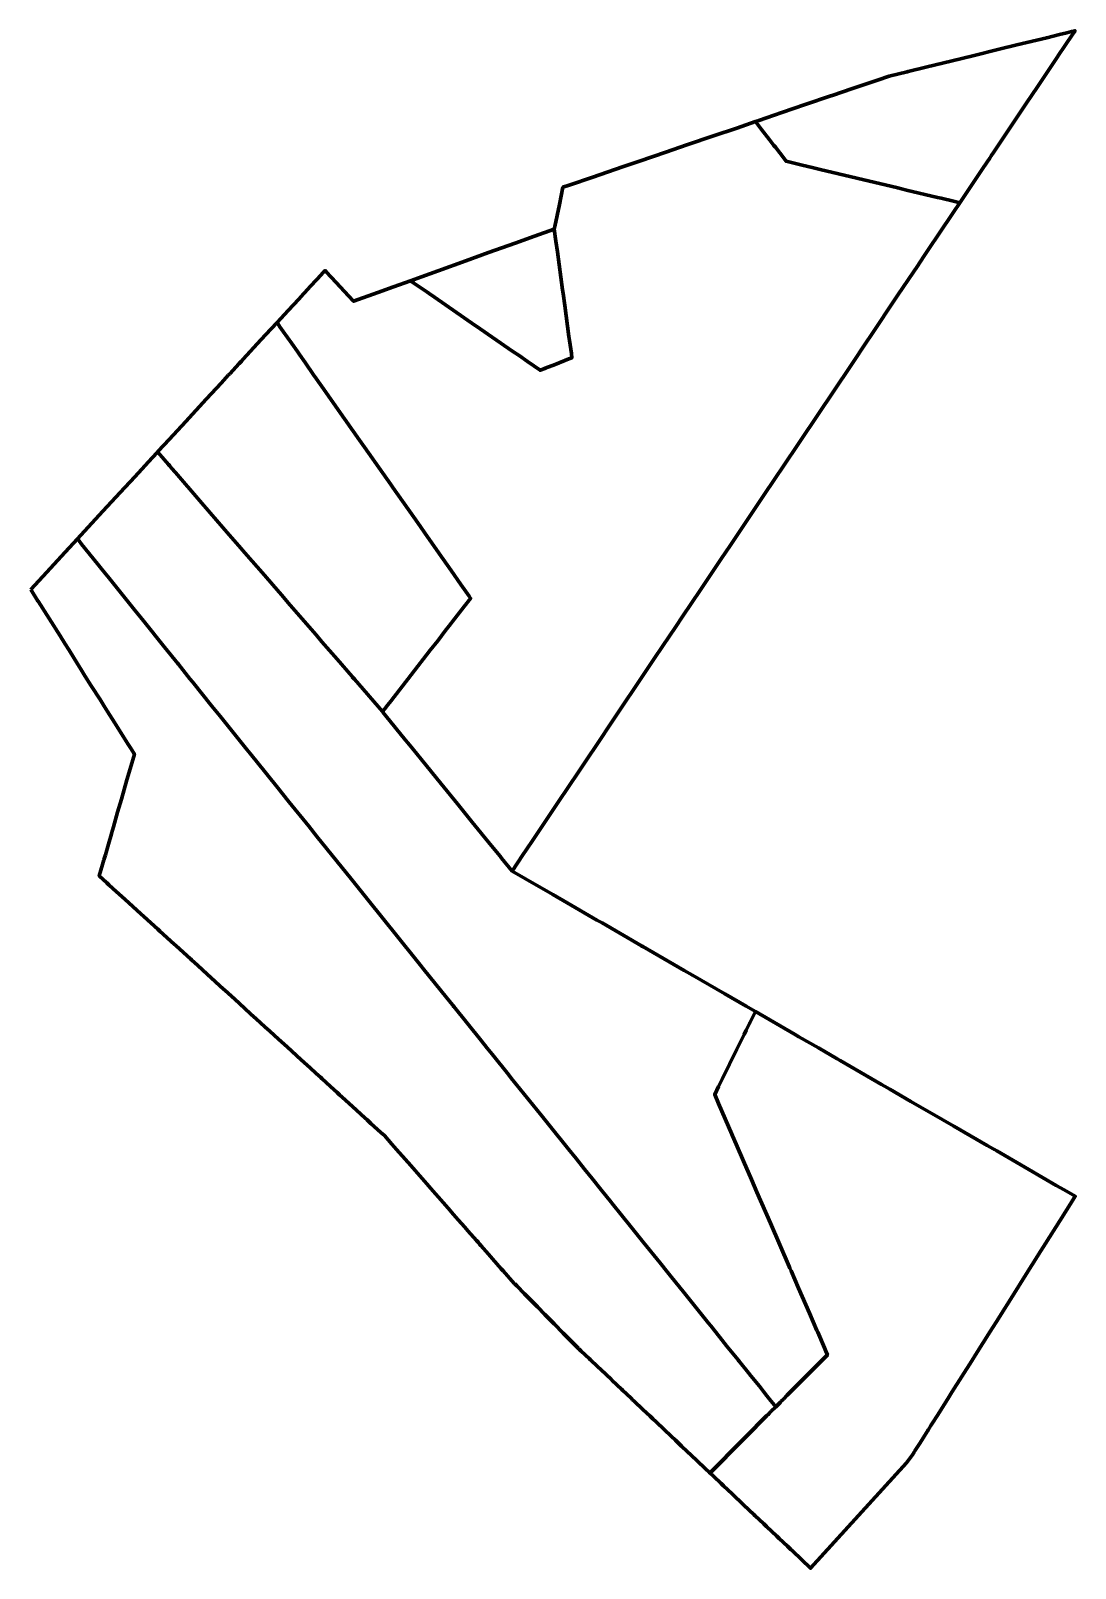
# Model space of a CAD drawing. Header units: metres. Extents: x 807580 to 807728, y 9157266 to 9157483.
import ezdxf

# ---------------------------------------------------------------- set-up
doc = ezdxf.new("R2010")
doc.units = ezdxf.units.M
doc.header["$MEASUREMENT"] = 0
doc.layers.add('2860-21094', color=1, linetype='Continuous')

msp = doc.modelspace()

# ---------------------------------------------------------------- linework, layer by layer
at = {"layer": '2860-21094', "color": 131, "lineweight": 70, "true_color": 0xbbffff}
msp.add_lwpolyline([(807682.6, 9157469.8), (807682.75, 9157469.61), (807683.46, 9157468.7), (807684.64, 9157467.17), (807685.2, 9157466.44), (807685.41, 9157466.17), (807686.02, 9157465.38), (807686.93, 9157464.21), (807689.21, 9157463.67), (807690.58, 9157463.34), (807691.17, 9157463.2), (807691.73, 9157463.06), (807696.92, 9157461.82), (807702.69, 9157460.44), (807703.21, 9157460.32), (807703.93, 9157460.15), (807708.3, 9157459.1), (807708.82, 9157458.98), (807710.53, 9157458.57), (807711.44, 9157458.35), (807714.75, 9157463.28), (807715.65, 9157464.63), (807715.86, 9157464.95), (807716.27, 9157465.56), (807720.81, 9157472.33), (807722.41, 9157474.71), (807724.85, 9157478.36), (807725.76, 9157479.71), (807725.89, 9157479.9), (807726.37, 9157480.62), (807727.34, 9157482.07), (807727.7, 9157482.61), (807727.2, 9157482.49), (807726.56, 9157482.33), (807725.51, 9157482.07), (807723.7, 9157481.63), (807719.5, 9157480.6), (807716.97, 9157479.99), (807713.28, 9157479.08), (807710.38, 9157478.37), (807706.65, 9157477.46), (807704.13, 9157476.85), (807704, 9157476.82), (807701.47, 9157476.2), (807699.8, 9157475.63), (807696.31, 9157474.46), (807693.44, 9157473.49), (807693.24, 9157473.42), (807689.62, 9157472.19), (807686.33, 9157471.07), (807683.07, 9157469.96)], close=True, dxfattribs=at)
at = {"layer": '2860-21094', "color": 3, "lineweight": 70, "true_color": 0x00ff00}
msp.add_lwpolyline([(807615.09, 9157441.46), (807615.51, 9157440.87), (807615.97, 9157440.22), (807617.18, 9157438.5), (807617.96, 9157437.38), (807618.26, 9157436.95), (807619.05, 9157435.83), (807620.26, 9157434.1), (807620.63, 9157433.58), (807622, 9157431.62), (807623.74, 9157429.15), (807626.74, 9157424.87), (807627.44, 9157423.88), (807630.01, 9157420.22), (807631.14, 9157418.61), (807631.44, 9157418.18), (807634.38, 9157414), (807634.94, 9157413.2), (807636.33, 9157411.22), (807638.54, 9157408.07), (807639.66, 9157406.48), (807641.02, 9157404.54), (807642.19, 9157402.88), (807642.41, 9157402.56), (807641.52, 9157401.42), (807640.19, 9157399.71), (807639.39, 9157398.69), (807638.83, 9157397.97), (807637.76, 9157396.59), (807636.71, 9157395.25), (807634.02, 9157391.79), (807631.13, 9157388.08), (807630.71, 9157387.54), (807630.25, 9157386.95), (807629.97, 9157386.59), (807630.03, 9157386.53), (807630.4, 9157386.06), (807633.23, 9157382.59), (807633.56, 9157382.18), (807634.21, 9157381.39), (807635.43, 9157379.88), (807638.25, 9157376.42), (807640.54, 9157373.59), (807642.65, 9157371), (807645.36, 9157367.67), (807646.56, 9157366.2), (807646.78, 9157365.92), (807648.25, 9157364.11), (807649.78, 9157366.39), (807650.27, 9157367.13), (807651.18, 9157368.48), (807654.76, 9157373.82), (807657.66, 9157378.14), (807657.75, 9157378.28), (807661.28, 9157383.54), (807661.36, 9157383.65), (807661.93, 9157384.5), (807667.71, 9157393.13), (807668.28, 9157393.99), (807669.55, 9157395.87), (807671.32, 9157398.52), (807672.31, 9157400), (807674.85, 9157403.78), (807677.86, 9157408.27), (807678.36, 9157409.01), (807679.07, 9157410.08), (807683.99, 9157417.41), (807685.16, 9157419.15), (807688.42, 9157424.03), (807688.61, 9157424.3), (807688.89, 9157424.72), (807693.79, 9157432.02), (807695.9, 9157435.17), (807698.52, 9157439.09), (807698.65, 9157439.28), (807698.74, 9157439.41), (807702.66, 9157445.26), (807704.95, 9157448.67), (807705.35, 9157449.27), (807706.42, 9157450.87), (807709.2, 9157455.02), (807709.8, 9157455.9), (807710.55, 9157457.02), (807711.44, 9157458.35), (807710.53, 9157458.57), (807708.82, 9157458.98), (807708.3, 9157459.1), (807703.93, 9157460.15), (807703.21, 9157460.32), (807702.69, 9157460.44), (807696.92, 9157461.82), (807691.73, 9157463.06), (807691.17, 9157463.2), (807690.58, 9157463.34), (807689.21, 9157463.67), (807686.93, 9157464.21), (807686.02, 9157465.38), (807685.41, 9157466.17), (807685.2, 9157466.44), (807684.64, 9157467.17), (807683.46, 9157468.7), (807682.75, 9157469.61), (807682.6, 9157469.8), (807679.95, 9157468.89), (807676.68, 9157467.78), (807672.94, 9157466.5), (807669.95, 9157465.48), (807666.24, 9157464.22), (807663.86, 9157463.4), (807659.65, 9157461.97), (807656.33, 9157460.84), (807655.44, 9157460.54), (807654.94, 9157458.13), (807654.28, 9157455.01), (807654.21, 9157454.64), (807654.44, 9157452.96), (807654.65, 9157451.42), (807655.38, 9157446.09), (807655.46, 9157445.54), (807655.69, 9157443.87), (807656.29, 9157439.48), (807656.33, 9157439.21), (807656.37, 9157438.91), (807656.62, 9157437.08), (807656.7, 9157436.49), (807656.29, 9157436.33), (807654.32, 9157435.56), (807652.91, 9157435.01), (807652.9, 9157435), (807652.22, 9157434.73), (807650.42, 9157435.98), (807649.24, 9157436.8), (807648.37, 9157437.39), (807643.14, 9157441), (807643.14, 9157441.01), (807643.07, 9157441.06), (807637.33, 9157445.02), (807636.54, 9157445.56), (807636.23, 9157445.78), (807634.41, 9157447.03), (807633.94, 9157447.36), (807631.54, 9157446.5), (807629.32, 9157445.7), (807625.9, 9157444.47), (807625.18, 9157445.24), (807623.44, 9157447.09), (807622.03, 9157448.6), (807621.85, 9157448.79), (807621.61, 9157448.52), (807620.79, 9157447.64), (807619.69, 9157446.44), (807619.53, 9157446.27), (807618.82, 9157445.51), (807618.15, 9157444.78), (807616.67, 9157443.18), (807616.67, 9157443.17)], close=True, dxfattribs=at)
at = {"layer": '2860-21094', "color": 254, "lineweight": 70, "true_color": 0xcccccc}
for points in [[(807633.94, 9157447.36), (807634.41, 9157447.03), (807636.23, 9157445.78), (807636.54, 9157445.56), (807637.33, 9157445.02), (807643.07, 9157441.06), (807643.14, 9157441.01), (807643.14, 9157441), (807648.37, 9157437.39), (807649.24, 9157436.8), (807650.42, 9157435.98), (807652.22, 9157434.73), (807652.9, 9157435), (807652.91, 9157435.01), (807654.32, 9157435.56), (807656.29, 9157436.33), (807656.7, 9157436.49), (807656.62, 9157437.08), (807656.37, 9157438.91), (807656.33, 9157439.21), (807656.29, 9157439.48), (807655.69, 9157443.87), (807655.46, 9157445.54), (807655.38, 9157446.09), (807654.65, 9157451.42), (807654.44, 9157452.96), (807654.21, 9157454.64), (807651.42, 9157453.64), (807648.69, 9157452.66), (807644.95, 9157451.32), (807641.74, 9157450.17), (807637.81, 9157448.75), (807635.49, 9157447.92)], [(807676.18, 9157279.23), (807676.66, 9157278.78), (807677.76, 9157277.73), (807678.09, 9157277.43), (807679.31, 9157276.27), (807680.93, 9157274.74), (807682.42, 9157273.32), (807682.5, 9157273.25), (807683.77, 9157272.05), (807684.12, 9157271.72), (807684.18, 9157271.66), (807685.62, 9157270.3), (807685.96, 9157269.98), (807687.11, 9157268.89), (807687.59, 9157268.44), (807687.81, 9157268.23), (807690.38, 9157265.79), (807690.38, 9157265.79), (807703.91, 9157280.68), (807704.74, 9157281.81), (807705, 9157282.16), (807705.1, 9157282.33), (807705.83, 9157283.48), (807706.45, 9157284.47), (807706.92, 9157285.21), (807706.95, 9157285.27), (807707.36, 9157285.92), (807707.65, 9157286.37), (807708.22, 9157287.27), (807709.74, 9157289.7), (807710.32, 9157290.62), (807713.11, 9157295.04), (807713.63, 9157295.87), (807715.7, 9157299.16), (807716.55, 9157300.5), (807719.32, 9157304.9), (807720.33, 9157306.51), (807722.87, 9157310.54), (807723.53, 9157311.59), (807725.55, 9157314.79), (807727.05, 9157317.17), (807727.73, 9157318.25), (807726.17, 9157319.15), (807725.05, 9157319.79), (807721.19, 9157322.02), (807716.64, 9157324.65), (807716.32, 9157324.83), (807716.14, 9157324.94), (807715.31, 9157325.41), (807710.59, 9157328.14), (807709.04, 9157329.03), (807704.54, 9157331.63), (807701.58, 9157333.34), (807700.83, 9157333.77), (807700.4, 9157334.02), (807694.55, 9157337.4), (807694.11, 9157337.65), (807691.49, 9157339.16), (807688.74, 9157340.75), (807688.09, 9157341.12), (807682.59, 9157344.3), (807681.81, 9157342.7), (807681.77, 9157342.62), (807681.3, 9157341.65), (807681, 9157341.05), (807679.99, 9157338.98), (807677.91, 9157334.74), (807677.4, 9157333.71), (807676.85, 9157332.58), (807677.39, 9157331.34), (807679.27, 9157327.01), (807679.36, 9157326.79), (807679.87, 9157325.61), (807680.91, 9157323.22), (807682.03, 9157320.63), (807682.81, 9157318.84), (807684.71, 9157314.45), (807687.36, 9157308.34), (807687.46, 9157308.1), (807687.62, 9157307.74), (807688.68, 9157305.3), (807690.21, 9157301.77), (807691.28, 9157299.31), (807691.38, 9157299.08), (807692.32, 9157296.89), (807692.54, 9157296.4), (807692.75, 9157295.9), (807691.58, 9157294.72), (807690.55, 9157293.69), (807690.03, 9157293.16), (807690, 9157293.13), (807689.84, 9157292.96), (807689.58, 9157292.7), (807688.69, 9157291.81), (807688.01, 9157291.13), (807687.59, 9157290.71), (807687.07, 9157290.19), (807686.54, 9157289.66), (807686.18, 9157289.29), (807686.12, 9157289.23), (807685.46, 9157288.57), (807684.78, 9157287.88), (807684.43, 9157287.54), (807684.39, 9157287.49), (807684.18, 9157287.28), (807681.25, 9157284.34), (807679.73, 9157282.81), (807677.19, 9157280.25), (807676.38, 9157279.44)]]:
    msp.add_lwpolyline(points, close=True, dxfattribs=at)
at = {"layer": '2860-21094', "color": 1, "lineweight": 70, "true_color": 0xff0000}
msp.add_lwpolyline([(807598.24, 9157423.2), (807598.26, 9157423.18), (807599.15, 9157422.16), (807599.76, 9157421.44), (807599.91, 9157421.28), (807600.21, 9157420.93), (807600.75, 9157420.3), (807604.22, 9157416.31), (807605.65, 9157414.65), (807608.36, 9157411.53), (807609.38, 9157410.35), (807610.87, 9157408.63), (807612.98, 9157406.19), (807615.71, 9157403.04), (807616.96, 9157401.6), (807620.61, 9157397.4), (807621.43, 9157396.44), (807623.57, 9157393.98), (807625.69, 9157391.54), (807625.71, 9157391.51), (807626.03, 9157391.15), (807629.97, 9157386.59), (807630.25, 9157386.95), (807630.71, 9157387.54), (807631.13, 9157388.08), (807634.02, 9157391.79), (807636.71, 9157395.25), (807637.76, 9157396.59), (807638.83, 9157397.97), (807639.39, 9157398.69), (807640.19, 9157399.71), (807641.52, 9157401.42), (807642.41, 9157402.56), (807642.19, 9157402.88), (807641.02, 9157404.54), (807639.66, 9157406.48), (807638.54, 9157408.07), (807636.33, 9157411.22), (807634.94, 9157413.2), (807634.38, 9157414), (807631.44, 9157418.18), (807631.14, 9157418.61), (807630.01, 9157420.22), (807627.44, 9157423.88), (807626.74, 9157424.87), (807623.74, 9157429.15), (807622, 9157431.62), (807620.63, 9157433.58), (807620.26, 9157434.1), (807619.05, 9157435.83), (807618.26, 9157436.95), (807617.96, 9157437.38), (807617.18, 9157438.5), (807615.97, 9157440.22), (807615.51, 9157440.87), (807615.09, 9157441.46), (807614.26, 9157440.56), (807612.82, 9157439), (807610.32, 9157436.29), (807610.08, 9157436.03), (807609.99, 9157435.94), (807609.76, 9157435.69), (807608.42, 9157434.24), (807608.22, 9157434.02), (807607.26, 9157432.98), (807605.11, 9157430.65), (807602.21, 9157427.51), (807599.87, 9157424.98), (807598.33, 9157423.31)], close=True, dxfattribs=at)
at = {"layer": '2860-21094', "color": 6, "lineweight": 70, "true_color": 0xff00ff}
msp.add_lwpolyline([(807586.93, 9157410.95), (807587.16, 9157410.66), (807587.52, 9157410.22), (807589.14, 9157408.21), (807590.95, 9157405.96), (807591.2, 9157405.65), (807594.98, 9157400.95), (807596.24, 9157399.39), (807599.22, 9157395.69), (807601.08, 9157393.37), (807601.13, 9157393.32), (807602.8, 9157391.24), (807603.15, 9157390.81), (807605.91, 9157387.38), (807607.08, 9157385.93), (807610.85, 9157381.24), (807611.29, 9157380.7), (807613.45, 9157378.01), (807615.38, 9157375.62), (807615.73, 9157375.18), (807616.81, 9157373.84), (807619.56, 9157370.43), (807620.71, 9157368.99), (807623.53, 9157365.49), (807625.53, 9157363.01), (807627.62, 9157360.41), (807630.32, 9157357.07), (807631.68, 9157355.38), (807635.28, 9157350.9), (807635.8, 9157350.25), (807639.01, 9157346.27), (807639.83, 9157345.25), (807639.91, 9157345.16), (807640.04, 9157344.99), (807643.89, 9157340.21), (807644.75, 9157339.14), (807645.44, 9157338.28), (807647.74, 9157335.42), (807648.14, 9157334.92), (807652.39, 9157329.65), (807653.54, 9157328.22), (807656.21, 9157324.9), (807657.29, 9157323.56), (807658.49, 9157322.07), (807659.56, 9157320.75), (807660.82, 9157319.17), (807662.22, 9157317.43), (807662.4, 9157317.21), (807663.75, 9157315.54), (807664.93, 9157314.08), (807666.82, 9157311.73), (807669.09, 9157308.9), (807670.18, 9157307.55), (807670.76, 9157306.83), (807672.39, 9157304.81), (807675.21, 9157301.31), (807675.96, 9157300.37), (807676.29, 9157299.97), (807677.52, 9157298.44), (807678.2, 9157297.6), (807678.53, 9157297.18), (807680.1, 9157295.23), (807680.22, 9157295.08), (807680.26, 9157295.04), (807681.63, 9157293.33), (807681.95, 9157292.94), (807683.15, 9157291.45), (807683.73, 9157290.72), (807683.73, 9157290.72), (807684.21, 9157290.13), (807684.6, 9157289.64), (807685.24, 9157288.84), (807685.46, 9157288.57), (807686.12, 9157289.23), (807686.18, 9157289.29), (807686.54, 9157289.66), (807687.07, 9157290.19), (807687.59, 9157290.71), (807688.01, 9157291.13), (807688.69, 9157291.81), (807689.58, 9157292.7), (807689.84, 9157292.96), (807690, 9157293.13), (807690.03, 9157293.16), (807690.55, 9157293.69), (807691.58, 9157294.72), (807692.75, 9157295.9), (807692.54, 9157296.4), (807692.32, 9157296.89), (807691.38, 9157299.08), (807691.28, 9157299.31), (807690.21, 9157301.77), (807688.68, 9157305.3), (807687.62, 9157307.74), (807687.46, 9157308.1), (807687.36, 9157308.34), (807684.71, 9157314.45), (807682.81, 9157318.84), (807682.03, 9157320.63), (807680.91, 9157323.22), (807679.87, 9157325.61), (807679.36, 9157326.79), (807679.27, 9157327.01), (807677.39, 9157331.34), (807676.85, 9157332.58), (807677.4, 9157333.71), (807677.91, 9157334.74), (807679.99, 9157338.98), (807681, 9157341.05), (807681.3, 9157341.65), (807681.77, 9157342.62), (807681.81, 9157342.7), (807682.59, 9157344.3), (807681.3, 9157345.04), (807678.27, 9157346.79), (807673.71, 9157349.42), (807672.55, 9157350.09), (807671.09, 9157350.93), (807666.69, 9157353.47), (807666.57, 9157353.54), (807666.53, 9157353.57), (807660.95, 9157356.79), (807660.23, 9157357.2), (807656.04, 9157359.62), (807654.01, 9157360.79), (807650.13, 9157363.03), (807648.25, 9157364.11), (807646.78, 9157365.92), (807646.56, 9157366.2), (807645.36, 9157367.67), (807642.65, 9157371), (807640.54, 9157373.59), (807638.25, 9157376.42), (807635.43, 9157379.88), (807634.21, 9157381.39), (807633.56, 9157382.18), (807633.23, 9157382.59), (807630.4, 9157386.06), (807630.03, 9157386.53), (807629.97, 9157386.59), (807626.03, 9157391.15), (807625.71, 9157391.51), (807625.69, 9157391.54), (807623.57, 9157393.98), (807621.43, 9157396.44), (807620.61, 9157397.4), (807616.96, 9157401.6), (807615.71, 9157403.04), (807612.98, 9157406.19), (807610.87, 9157408.63), (807609.38, 9157410.35), (807608.36, 9157411.53), (807605.65, 9157414.65), (807604.22, 9157416.31), (807600.75, 9157420.3), (807600.21, 9157420.93), (807599.91, 9157421.28), (807599.76, 9157421.44), (807599.15, 9157422.16), (807598.26, 9157423.18), (807598.24, 9157423.2), (807597.49, 9157422.4), (807595.02, 9157419.72), (807592.97, 9157417.5), (807590.52, 9157414.84), (807589.49, 9157413.73), (807587.43, 9157411.49)], close=True, dxfattribs=at)
at = {"layer": '2860-21094', "color": 40, "lineweight": 70, "true_color": 0xffbb00}
msp.add_lwpolyline([(807580.34, 9157403.81), (807581.3, 9157402.28), (807581.35, 9157402.21), (807581.35, 9157402.2), (807581.36, 9157402.19), (807581.37, 9157402.17), (807584.47, 9157397.26), (807585.14, 9157396.2), (807585.74, 9157395.24), (807586.95, 9157393.32), (807587.42, 9157392.57), (807587.99, 9157391.66), (807588.88, 9157390.25), (807590.13, 9157388.28), (807590.72, 9157387.34), (807590.95, 9157386.98), (807591.17, 9157386.62), (807592.14, 9157385.08), (807594.06, 9157382.04), (807594.41, 9157381.48), (807594.88, 9157380.73), (807594.97, 9157380.6), (807594.37, 9157378.53), (807593.92, 9157376.99), (807593.52, 9157375.59), (807593.13, 9157374.25), (807592.6, 9157372.41), (807592.16, 9157370.88), (807592.01, 9157370.35), (807591.73, 9157369.4), (807591.72, 9157369.38), (807591.3, 9157367.9), (807590.87, 9157366.42), (807590.66, 9157365.68), (807590.47, 9157365.04), (807590, 9157363.42), (807591.09, 9157362.44), (807591.37, 9157362.19), (807591.94, 9157361.67), (807593.66, 9157360.11), (807594.17, 9157359.64), (807595.88, 9157358.09), (807596.3, 9157357.71), (807598.26, 9157355.92), (807598.56, 9157355.64), (807600.59, 9157353.79), (807600.79, 9157353.62), (807602.91, 9157351.69), (807603.01, 9157351.59), (807603.91, 9157350.77), (807605.24, 9157349.57), (807607.56, 9157347.46), (807607.72, 9157347.31), (807609.12, 9157346.03), (807610.5, 9157344.78), (807611.4, 9157343.95), (807612.15, 9157343.28), (807613.39, 9157342.15), (807614.08, 9157341.52), (807614.69, 9157340.96), (807615.29, 9157340.41), (807616.1, 9157339.68), (807617.07, 9157338.79), (807617.93, 9157338.01), (807618.94, 9157337.1), (807619.75, 9157336.36), (807620.57, 9157335.61), (807621.26, 9157334.98), (807621.42, 9157334.84), (807622.63, 9157333.73), (807623.58, 9157332.87), (807623.92, 9157332.56), (807624.28, 9157332.23), (807625.76, 9157330.89), (807627.5, 9157329.3), (807627.79, 9157329.04), (807628.06, 9157328.79), (807628.34, 9157328.53), (807629.76, 9157327.24), (807630.24, 9157326.81), (807631.31, 9157325.59), (807631.96, 9157324.85), (807633.17, 9157323.48), (807633.96, 9157322.58), (807634.57, 9157321.89), (807635.22, 9157321.14), (807636.21, 9157320.01), (807636.78, 9157319.36), (807637.46, 9157318.59), (807637.89, 9157318.1), (807638.55, 9157317.36), (807639.25, 9157316.55), (807640.01, 9157315.69), (807640.66, 9157314.95), (807641.6, 9157313.88), (807642.03, 9157313.39), (807643.24, 9157312.02), (807643.47, 9157311.76), (807643.73, 9157311.46), (807643.86, 9157311.32), (807644.93, 9157310.1), (807645.5, 9157309.45), (807646.74, 9157308.03), (807647, 9157307.74), (807648.56, 9157305.96), (807648.63, 9157305.89), (807648.91, 9157305.61), (807650, 9157304.5), (807650.37, 9157304.12), (807651.45, 9157303.04), (807651.84, 9157302.64), (807652.89, 9157301.57), (807653.37, 9157301.09), (807654.2, 9157300.25), (807655.49, 9157298.94), (807655.76, 9157298.67), (807657.46, 9157296.95), (807657.59, 9157296.81), (807657.6, 9157296.8), (807657.73, 9157296.69), (807657.98, 9157296.45), (807659.18, 9157295.32), (807659.23, 9157295.27), (807659.26, 9157295.24), (807660.34, 9157294.22), (807660.76, 9157293.82), (807660.78, 9157293.8), (807662.27, 9157292.4), (807662.34, 9157292.33), (807663.73, 9157291.02), (807663.83, 9157290.92), (807665.06, 9157289.76), (807665.27, 9157289.56), (807665.5, 9157289.34), (807666.71, 9157288.19), (807667.73, 9157287.23), (807667.91, 9157287.06), (807668.11, 9157286.87), (807668.59, 9157286.42), (807669.72, 9157285.35), (807670.7, 9157284.42), (807671.31, 9157283.84), (807672.18, 9157283.01), (807672.97, 9157282.27), (807673.55, 9157281.72), (807674.39, 9157280.92), (807675.49, 9157279.88), (807676.11, 9157279.3), (807676.18, 9157279.23), (807676.38, 9157279.44), (807677.19, 9157280.25), (807679.73, 9157282.81), (807681.25, 9157284.34), (807684.18, 9157287.28), (807684.39, 9157287.49), (807684.43, 9157287.54), (807684.78, 9157287.88), (807685.46, 9157288.57), (807685.24, 9157288.84), (807684.6, 9157289.64), (807684.21, 9157290.13), (807683.73, 9157290.72), (807683.73, 9157290.72), (807683.15, 9157291.45), (807681.95, 9157292.94), (807681.63, 9157293.33), (807680.26, 9157295.04), (807680.22, 9157295.08), (807680.1, 9157295.23), (807678.53, 9157297.18), (807678.2, 9157297.6), (807677.52, 9157298.44), (807676.29, 9157299.97), (807675.96, 9157300.37), (807675.21, 9157301.31), (807672.39, 9157304.81), (807670.76, 9157306.83), (807670.18, 9157307.55), (807669.09, 9157308.9), (807666.82, 9157311.73), (807664.93, 9157314.08), (807663.75, 9157315.54), (807662.4, 9157317.21), (807662.22, 9157317.43), (807660.82, 9157319.17), (807659.56, 9157320.75), (807658.49, 9157322.07), (807657.29, 9157323.56), (807656.21, 9157324.9), (807653.54, 9157328.22), (807652.39, 9157329.65), (807648.14, 9157334.92), (807647.74, 9157335.42), (807645.44, 9157338.28), (807644.75, 9157339.14), (807643.89, 9157340.21), (807640.04, 9157344.99), (807639.91, 9157345.16), (807639.83, 9157345.25), (807639.01, 9157346.27), (807635.8, 9157350.25), (807635.28, 9157350.9), (807631.68, 9157355.38), (807630.32, 9157357.07), (807627.62, 9157360.41), (807625.53, 9157363.01), (807623.53, 9157365.49), (807620.71, 9157368.99), (807619.56, 9157370.43), (807616.81, 9157373.84), (807615.73, 9157375.18), (807615.38, 9157375.62), (807613.45, 9157378.01), (807611.29, 9157380.7), (807610.85, 9157381.24), (807607.08, 9157385.93), (807605.91, 9157387.38), (807603.15, 9157390.81), (807602.8, 9157391.24), (807601.13, 9157393.32), (807601.08, 9157393.37), (807599.22, 9157395.69), (807596.24, 9157399.39), (807594.98, 9157400.95), (807591.2, 9157405.65), (807590.95, 9157405.96), (807589.14, 9157408.21), (807587.52, 9157410.22), (807587.16, 9157410.66), (807586.93, 9157410.95), (807585.22, 9157409.1), (807582.03, 9157405.65), (807581.48, 9157405.05)], close=True, dxfattribs=at)

doc.saveas('drawing.dxf')
